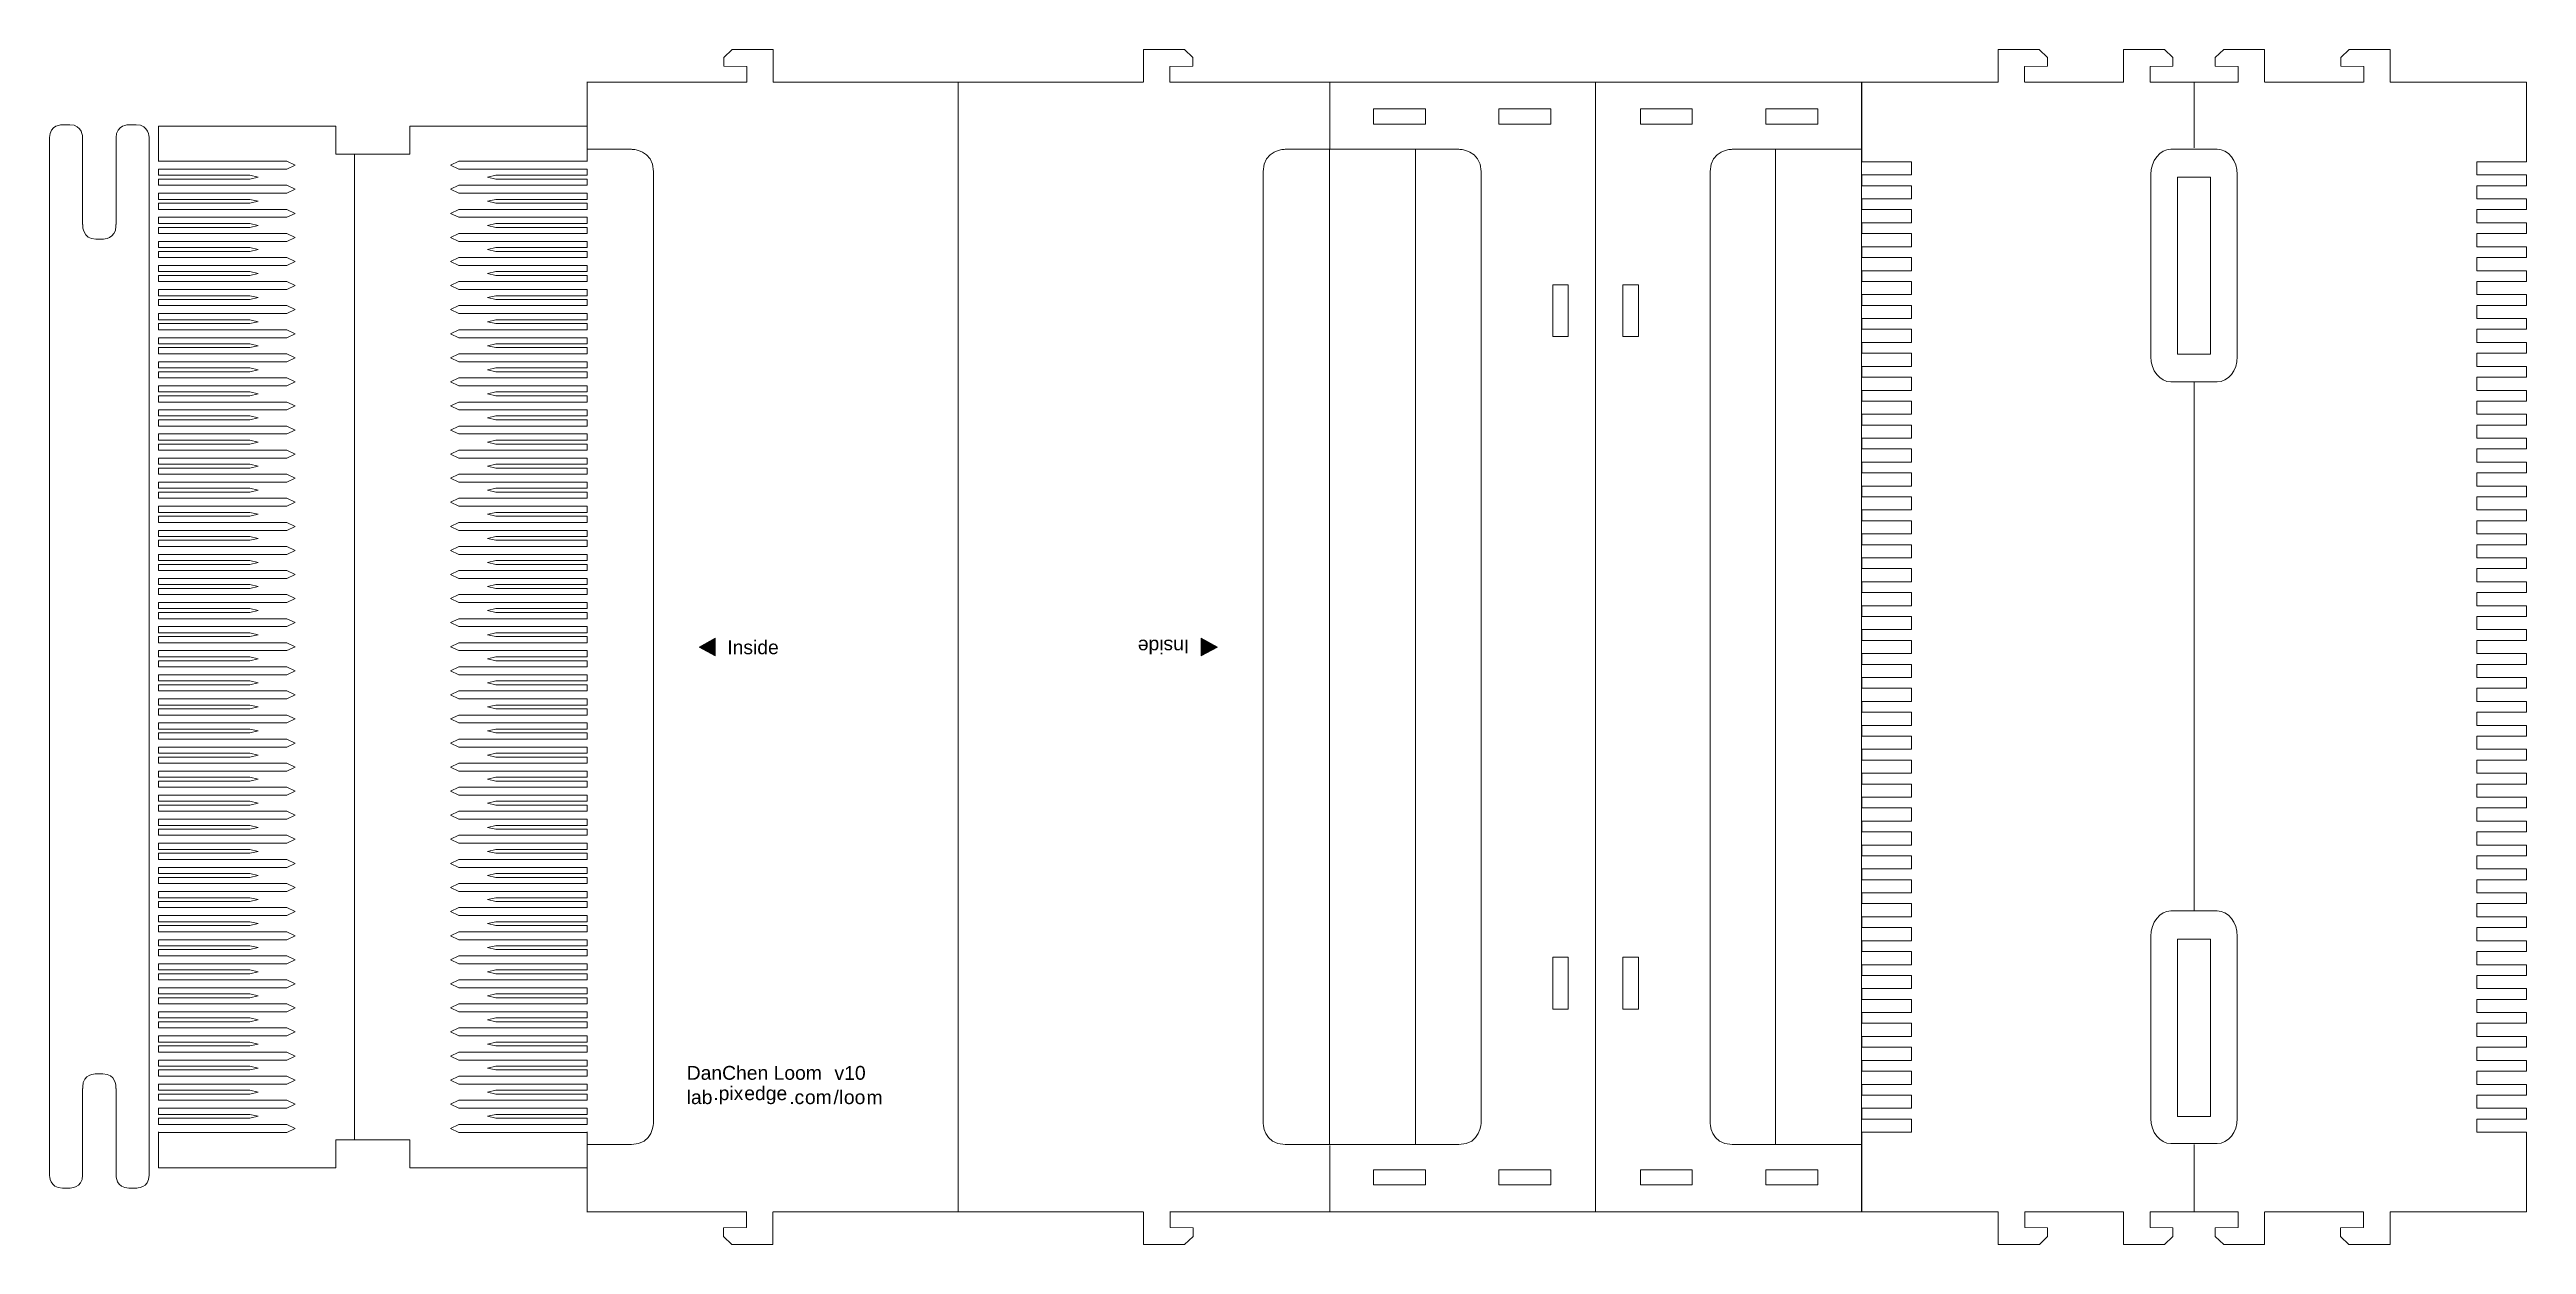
# Model space of a CAD drawing. Header units: inches. Extents: x 2.7 to 21.3, y 1.5 to 10.5.
import ezdxf

# ---------------------------------------------------------------- set-up
doc = ezdxf.new("R2010")
doc.units = ezdxf.units.IN
doc.header["$MEASUREMENT"] = 0
doc.layers.add('Layer 1', color=7, linetype='Continuous')

# ---------------------------------------------------------------- blocks, each defined once
blk = doc.blocks.new('block 2')
at = {"layer": 'Layer 1'}
h = blk.add_hatch(color=1, dxfattribs=at)
h.dxf.hatch_style = 2
h.paths.add_polyline_path([(7.565, 6.005), (7.687, 5.939), (7.687, 6.072)])
h = blk.add_hatch(color=1, dxfattribs=at)
h.dxf.hatch_style = 2
h.paths.add_polyline_path([(11.462, 6.005), (11.341, 6.072), (11.341, 5.939)])
at = {"layer": 'Layer 1', "color": 7, "lineweight": 5}
for points in [[(7.923, 10.255), (7.923, 10.373), (7.751, 10.374), (7.751, 10.44), (7.813, 10.499), (8.122, 10.499), (8.122, 10.422), (8.122, 10.381), (8.122, 10.255)], [(11.105, 10.255), (11.105, 10.373), (11.277, 10.374), (11.277, 10.44), (11.215, 10.499), (10.906, 10.499), (10.906, 10.422), (10.906, 10.381), (10.906, 10.255)], [(17.532, 10.255), (17.532, 10.373), (17.704, 10.374), (17.704, 10.44), (17.642, 10.499), (17.333, 10.499), (17.333, 10.422), (17.333, 10.381), (17.333, 10.255)], [(18.475, 10.255), (18.475, 10.373), (18.647, 10.374), (18.647, 10.44), (18.585, 10.499), (18.276, 10.499), (18.276, 10.422), (18.276, 10.381), (18.276, 10.255)], [(19.138, 10.255), (19.138, 10.373), (18.966, 10.374), (18.966, 10.44), (19.029, 10.499), (19.337, 10.499), (19.337, 10.422), (19.337, 10.381), (19.337, 10.255)], [(20.082, 10.255), (20.082, 10.373), (19.909, 10.374), (19.909, 10.44), (19.972, 10.499), (20.281, 10.499), (20.281, 10.422), (20.281, 10.381), (20.281, 10.255)], [(7.924, 10.255), (6.722, 10.255)], [(6.723, 10.255), (6.723, 9.755)], [(9.513, 10.255), (8.123, 10.255)], [(9.513, 10.255)], [(9.514, 1.756), (9.514, 10.255)], [(9.515, 10.255), (10.905, 10.255)], [(11.104, 10.255), (12.306, 10.255)], [(12.307, 2.256), (12.307, 1.756), (14.306, 1.756), (14.306, 10.255), (12.307, 10.255), (12.307, 9.755)], [(14.307, 10.255), (16.306, 10.255), (16.306, 9.745)], [(16.308, 9.655), (16.308, 10.255), (16.808, 10.255), (16.808, 10.255), (17.334, 10.255)], [(17.533, 10.255), (18.276, 10.255)], [(18.475, 10.255), (18.807, 10.255)], [(18.807, 10.255), (18.807, 9.761)], [(19.139, 10.255), (18.807, 10.255)], [(20.081, 10.255), (19.338, 10.255)], [(21.306, 9.655), (21.306, 10.255), (20.806, 10.255), (20.806, 10.255), (20.28, 10.255)], [(4.973, 9.713), (4.834, 9.713), (4.834, 9.922), (3.849, 9.922), (3.849, 9.922), (3.501, 9.922), (3.501, 9.658)], [(4.974, 9.713), (5.39, 9.713), (5.39, 9.922), (6.375, 9.922), (6.375, 9.922), (6.723, 9.922), (6.723, 9.658)], [(6.723, 9.922), (6.723, 9.658)], [(13.027, 10.053), (13.027, 9.938), (12.637, 9.938), (12.637, 10.053), (13.027, 10.053), (13.027, 10.053)], [(13.969, 10.053), (13.969, 9.938), (13.579, 9.938), (13.579, 10.053), (13.969, 10.053), (13.969, 10.053)], [(14.643, 10.053), (14.643, 9.938), (15.033, 9.938), (15.033, 10.053), (14.643, 10.053), (14.643, 10.053)], [(15.586, 10.053), (15.586, 9.938), (15.976, 9.938), (15.976, 10.053), (15.586, 10.053), (15.586, 10.053)], [(4.973, 2.298), (4.973, 9.713)], [(18.807, 9.761)], [(16.308, 1.756), (16.308, 2.356), (16.682, 2.356), (16.682, 2.455), (16.308, 2.455), (16.308, 2.536), (16.682, 2.536), (16.682, 2.635), (16.308, 2.635), (16.308, 2.716), (16.682, 2.716), (16.682, 2.815), (16.308, 2.815), (16.308, 2.896), (16.682, 2.896), (16.682, 2.995), (16.308, 2.995), (16.308, 3.076), (16.682, 3.076), (16.682, 3.175), (16.308, 3.175), (16.308, 3.256), (16.682, 3.256), (16.682, 3.355), (16.308, 3.355), (16.308, 3.436), (16.682, 3.436), (16.682, 3.535), (16.308, 3.535), (16.308, 3.616), (16.682, 3.616), (16.682, 3.715), (16.308, 3.715), (16.308, 3.796), (16.682, 3.796), (16.682, 3.895), (16.308, 3.895), (16.308, 3.976), (16.682, 3.976), (16.682, 4.075), (16.308, 4.075), (16.308, 4.156), (16.682, 4.156), (16.682, 4.255), (16.308, 4.255), (16.308, 4.336), (16.682, 4.336), (16.682, 4.435), (16.308, 4.435), (16.308, 4.516), (16.682, 4.516), (16.682, 4.615), (16.308, 4.615), (16.308, 4.696), (16.682, 4.696), (16.682, 4.795), (16.308, 4.795), (16.308, 4.876), (16.682, 4.876), (16.682, 4.975), (16.308, 4.975), (16.308, 5.056), (16.682, 5.056), (16.682, 5.155), (16.308, 5.155), (16.308, 5.236), (16.682, 5.236), (16.682, 5.335), (16.308, 5.335), (16.308, 5.416), (16.682, 5.416), (16.682, 5.515), (16.308, 5.515), (16.308, 5.596), (16.682, 5.596), (16.682, 5.695), (16.308, 5.695), (16.308, 5.776), (16.682, 5.776), (16.682, 5.875), (16.308, 5.875), (16.308, 5.956), (16.682, 5.956), (16.682, 6.055), (16.308, 6.055), (16.308, 6.136), (16.682, 6.136), (16.682, 6.235), (16.308, 6.235), (16.308, 6.316), (16.682, 6.316), (16.682, 6.415), (16.308, 6.415), (16.308, 6.496), (16.682, 6.496), (16.682, 6.595), (16.308, 6.595), (16.308, 6.676), (16.682, 6.676), (16.682, 6.775), (16.308, 6.775), (16.308, 6.856), (16.682, 6.856), (16.682, 6.955), (16.308, 6.955), (16.308, 7.036), (16.682, 7.036), (16.682, 7.135), (16.308, 7.135), (16.308, 7.216), (16.682, 7.216), (16.682, 7.315), (16.308, 7.315), (16.308, 7.396), (16.682, 7.396), (16.682, 7.495), (16.308, 7.495), (16.308, 7.576), (16.682, 7.576), (16.682, 7.675), (16.308, 7.675), (16.308, 7.756), (16.682, 7.756), (16.682, 7.855), (16.308, 7.855), (16.308, 7.936), (16.682, 7.936), (16.682, 8.035), (16.308, 8.035), (16.308, 8.116), (16.682, 8.116), (16.682, 8.215), (16.308, 8.215), (16.308, 8.296), (16.682, 8.296), (16.682, 8.395), (16.308, 8.395), (16.308, 8.476), (16.682, 8.476), (16.682, 8.575), (16.308, 8.575), (16.308, 8.656), (16.682, 8.656), (16.682, 8.755), (16.308, 8.755), (16.308, 8.836), (16.682, 8.836), (16.682, 8.935), (16.308, 8.935), (16.308, 9.016), (16.682, 9.016), (16.682, 9.115), (16.308, 9.115), (16.308, 9.196), (16.682, 9.196), (16.682, 9.295), (16.308, 9.295), (16.308, 9.376), (16.682, 9.376), (16.682, 9.475), (16.308, 9.475), (16.308, 9.556), (16.682, 9.556), (16.682, 9.655), (16.308, 9.655)], [(18.931, 8.209), (18.682, 8.209), (18.682, 9.54), (18.931, 9.54), (18.931, 8.251), (18.931, 8.209), (18.931, 8.209)], [(21.306, 1.756), (21.306, 2.356), (20.932, 2.356), (20.932, 2.455), (21.306, 2.455), (21.306, 2.536), (20.932, 2.536), (20.932, 2.635), (21.306, 2.635), (21.306, 2.716), (20.932, 2.716), (20.932, 2.815), (21.306, 2.815), (21.306, 2.896), (20.932, 2.896), (20.932, 2.995), (21.306, 2.995), (21.306, 3.076), (20.932, 3.076), (20.932, 3.175), (21.306, 3.175), (21.306, 3.256), (20.932, 3.256), (20.932, 3.355), (21.306, 3.355), (21.306, 3.436), (20.932, 3.436), (20.932, 3.535), (21.306, 3.535), (21.306, 3.616), (20.932, 3.616), (20.932, 3.715), (21.306, 3.715), (21.306, 3.796), (20.932, 3.796), (20.932, 3.895), (21.306, 3.895), (21.306, 3.976), (20.932, 3.976), (20.932, 4.075), (21.306, 4.075), (21.306, 4.156), (20.932, 4.156), (20.932, 4.255), (21.306, 4.255), (21.306, 4.336), (20.932, 4.336), (20.932, 4.435), (21.306, 4.435), (21.306, 4.516), (20.932, 4.516), (20.932, 4.615), (21.306, 4.615), (21.306, 4.696), (20.932, 4.696), (20.932, 4.795), (21.306, 4.795), (21.306, 4.876), (20.932, 4.876), (20.932, 4.975), (21.306, 4.975), (21.306, 5.056), (20.932, 5.056), (20.932, 5.155), (21.306, 5.155), (21.306, 5.236), (20.932, 5.236), (20.932, 5.335), (21.306, 5.335), (21.306, 5.416), (20.932, 5.416), (20.932, 5.515), (21.306, 5.515), (21.306, 5.596), (20.932, 5.596), (20.932, 5.695), (21.306, 5.695), (21.306, 5.776), (20.932, 5.776), (20.932, 5.875), (21.306, 5.875), (21.306, 5.956), (20.932, 5.956), (20.932, 6.055), (21.306, 6.055), (21.306, 6.136), (20.932, 6.136), (20.932, 6.235), (21.306, 6.235), (21.306, 6.316), (20.932, 6.316), (20.932, 6.415), (21.306, 6.415), (21.306, 6.496), (20.932, 6.496), (20.932, 6.595), (21.306, 6.595), (21.306, 6.676), (20.932, 6.676), (20.932, 6.775), (21.306, 6.775), (21.306, 6.856), (20.932, 6.856), (20.932, 6.955), (21.306, 6.955), (21.306, 7.036), (20.932, 7.036), (20.932, 7.135), (21.306, 7.135), (21.306, 7.216), (20.932, 7.216), (20.932, 7.315), (21.306, 7.315), (21.306, 7.396), (20.932, 7.396), (20.932, 7.495), (21.306, 7.495), (21.306, 7.576), (20.932, 7.576), (20.932, 7.675), (21.306, 7.675), (21.306, 7.756), (20.932, 7.756), (20.932, 7.855), (21.306, 7.855), (21.306, 7.936), (20.932, 7.936), (20.932, 8.035), (21.306, 8.035), (21.306, 8.116), (20.932, 8.116), (20.932, 8.215), (21.306, 8.215), (21.306, 8.296), (20.932, 8.296), (20.932, 8.395), (21.306, 8.395), (21.306, 8.476), (20.932, 8.476), (20.932, 8.575), (21.306, 8.575), (21.306, 8.656), (20.932, 8.656), (20.932, 8.755), (21.306, 8.755), (21.306, 8.836), (20.932, 8.836), (20.932, 8.935), (21.306, 8.935), (21.306, 9.016), (20.932, 9.016), (20.932, 9.115), (21.306, 9.115), (21.306, 9.196), (20.932, 9.196), (20.932, 9.295), (21.306, 9.295), (21.306, 9.376), (20.932, 9.376), (20.932, 9.475), (21.306, 9.475), (21.306, 9.556), (20.932, 9.556), (20.932, 9.655), (21.306, 9.655)], [(14.1, 8.73), (14.1, 8.34), (13.985, 8.34), (13.985, 8.73), (14.1, 8.73), (14.1, 8.73)], [(14.512, 8.73), (14.512, 8.34), (14.628, 8.34), (14.628, 8.73), (14.512, 8.73), (14.512, 8.73)], [(18.807, 4.02), (18.807, 7.999)], [(18.931, 2.475), (18.682, 2.475), (18.682, 3.807), (18.931, 3.807), (18.931, 2.518), (18.931, 2.475), (18.931, 2.475)], [(14.1, 3.672), (14.1, 3.282), (13.985, 3.282), (13.985, 3.672), (14.1, 3.672), (14.1, 3.672)], [(14.512, 3.672), (14.512, 3.282), (14.628, 3.282), (14.628, 3.672), (14.512, 3.672), (14.512, 3.672)], [(3.501, 2.358), (3.501, 2.089), (3.849, 2.089), (3.849, 2.089), (4.834, 2.089), (4.834, 2.298), (4.973, 2.298)], [(6.723, 2.358), (6.723, 2.089), (6.375, 2.089), (6.375, 2.089), (5.39, 2.089), (5.39, 2.298), (4.974, 2.298)], [(6.723, 2.256), (6.723, 1.756)], [(16.306, 2.262), (16.306, 1.756), (14.307, 1.756)], [(18.807, 2.263)], [(18.807, 2.263), (18.807, 1.756)], [(13.027, 2.074), (13.027, 1.959), (12.637, 1.959), (12.637, 2.074), (13.027, 2.074), (13.027, 2.074)], [(13.969, 2.074), (13.969, 1.959), (13.579, 1.959), (13.579, 2.074), (13.969, 2.074), (13.969, 2.074)], [(14.643, 2.074), (14.643, 1.959), (15.033, 1.959), (15.033, 2.074), (14.643, 2.074), (14.643, 2.074)], [(15.586, 2.074), (15.586, 1.959), (15.976, 1.959), (15.976, 2.074), (15.586, 2.074), (15.586, 2.074)], [(6.722, 1.756), (7.924, 1.756)], [(7.921, 1.756), (7.921, 1.638), (7.749, 1.637), (7.749, 1.571), (7.811, 1.512), (8.12, 1.512), (8.12, 1.589), (8.12, 1.63), (8.12, 1.756)], [(8.123, 1.756), (9.513, 1.756)], [(9.513, 1.756)], [(10.905, 1.756), (9.515, 1.756)], [(11.107, 1.756), (11.107, 1.638), (11.279, 1.637), (11.279, 1.571), (11.216, 1.512), (10.908, 1.512), (10.908, 1.589), (10.908, 1.63), (10.908, 1.756)], [(12.306, 1.756), (11.104, 1.756)], [(17.334, 1.756), (16.951, 1.756), (16.951, 1.756), (16.308, 1.756)], [(17.533, 1.756), (17.533, 1.638), (17.705, 1.637), (17.705, 1.571), (17.643, 1.512), (17.334, 1.512), (17.334, 1.589), (17.334, 1.63), (17.334, 1.756)], [(18.276, 1.756), (17.533, 1.756)], [(18.475, 1.756), (18.475, 1.638), (18.647, 1.637), (18.647, 1.571), (18.585, 1.512), (18.276, 1.512), (18.276, 1.589), (18.276, 1.63), (18.276, 1.756)], [(18.807, 1.756), (18.475, 1.756)], [(18.807, 1.756), (19.139, 1.756)], [(19.138, 1.756), (19.138, 1.638), (18.966, 1.637), (18.966, 1.571), (19.029, 1.512), (19.337, 1.512), (19.337, 1.589), (19.337, 1.63), (19.337, 1.756)], [(19.338, 1.756), (20.081, 1.756)], [(20.081, 1.756), (20.081, 1.638), (19.908, 1.637), (19.908, 1.571), (19.971, 1.512), (20.28, 1.512), (20.28, 1.589), (20.28, 1.63), (20.28, 1.756)], [(20.28, 1.756), (20.662, 1.756), (20.662, 1.756), (21.306, 1.756)]]:
    blk.add_lwpolyline(points, dxfattribs=at)
at = {"layer": 'Layer 1', "color": 250, "lineweight": 5}
for points in [[(3.564, 9.736)], [(12.306, 9.75), (12.306, 2.263)], [(12.951, 9.75), (12.951, 2.263)], [(15.66, 9.75), (15.66, 2.263)], [(16.306, 9.75), (16.306, 2.263)], [(3.501, 9.659), (4.465, 9.659), (4.528, 9.63), (4.465, 9.6), (3.501, 9.6), (3.501, 9.554), (4.188, 9.554), (4.25, 9.539), (4.188, 9.525), (3.501, 9.525), (3.501, 9.478), (4.465, 9.478), (4.528, 9.449), (4.465, 9.419), (3.501, 9.419), (3.501, 9.372), (4.188, 9.372), (4.25, 9.358), (4.188, 9.343), (3.501, 9.343), (3.501, 9.297), (4.465, 9.297), (4.528, 9.267), (4.465, 9.238), (3.501, 9.238), (3.501, 9.191), (4.188, 9.191), (4.25, 9.177), (4.188, 9.162), (3.501, 9.162), (3.501, 9.116), (4.465, 9.116), (4.528, 9.086), (4.465, 9.056), (3.501, 9.056), (3.501, 9.01), (4.188, 9.01), (4.25, 8.996), (4.188, 8.981), (3.501, 8.981), (3.501, 8.935), (4.465, 8.935), (4.528, 8.905), (4.465, 8.875), (3.501, 8.875), (3.501, 8.829), (4.188, 8.829), (4.25, 8.815), (4.188, 8.8), (3.501, 8.8), (3.501, 8.754), (4.465, 8.754), (4.528, 8.724), (4.465, 8.694), (3.501, 8.694), (3.501, 8.648), (4.188, 8.648), (4.25, 8.634), (4.188, 8.619), (3.501, 8.619), (3.501, 8.573), (4.465, 8.573), (4.528, 8.543), (4.465, 8.513), (3.501, 8.513), (3.501, 8.467), (4.188, 8.467), (4.25, 8.452), (4.188, 8.438), (3.501, 8.438), (3.501, 8.392), (4.465, 8.392), (4.528, 8.362), (4.465, 8.332), (3.501, 8.332), (3.501, 8.286), (4.188, 8.286), (4.25, 8.271), (4.188, 8.257), (3.501, 8.257), (3.501, 8.211), (4.465, 8.211), (4.528, 8.181), (4.465, 8.151), (3.501, 8.151), (3.501, 8.105), (4.188, 8.105), (4.25, 8.09), (4.188, 8.076), (3.501, 8.076), (3.501, 8.03), (4.465, 8.03), (4.528, 8), (4.465, 7.97), (3.501, 7.97), (3.501, 7.924), (4.188, 7.924), (4.25, 7.909), (4.188, 7.895), (3.501, 7.895), (3.501, 7.848), (4.465, 7.848), (4.528, 7.819), (4.465, 7.789), (3.501, 7.789), (3.501, 7.743), (4.188, 7.743), (4.25, 7.728), (4.188, 7.713), (3.501, 7.713), (3.501, 7.667), (4.465, 7.667), (4.528, 7.637), (4.465, 7.608), (3.501, 7.608), (3.501, 7.561), (4.188, 7.561), (4.25, 7.547), (4.188, 7.532), (3.501, 7.532), (3.501, 7.486), (4.465, 7.486), (4.528, 7.456), (4.465, 7.426), (3.501, 7.426), (3.501, 7.38), (4.188, 7.38), (4.25, 7.366), (4.188, 7.351), (3.501, 7.351), (3.501, 7.305), (4.465, 7.305), (4.528, 7.275), (4.465, 7.245), (3.501, 7.245), (3.501, 7.199), (4.188, 7.199), (4.25, 7.185), (4.188, 7.17), (3.501, 7.17), (3.501, 7.124), (4.465, 7.124), (4.528, 7.094), (4.465, 7.064), (3.501, 7.064), (3.501, 7.018), (4.188, 7.018), (4.25, 7.004), (4.188, 6.989), (3.501, 6.989), (3.501, 6.943), (4.465, 6.943), (4.528, 6.913), (4.465, 6.883), (3.501, 6.883), (3.501, 6.837), (4.188, 6.837), (4.25, 6.822), (4.188, 6.808), (3.501, 6.808), (3.501, 6.762), (4.465, 6.762), (4.528, 6.732), (4.465, 6.702), (3.501, 6.702), (3.501, 6.656), (4.188, 6.656), (4.25, 6.641), (4.188, 6.627), (3.501, 6.627), (3.501, 6.581), (4.465, 6.581), (4.528, 6.551), (4.465, 6.521), (3.501, 6.521), (3.501, 6.475), (4.188, 6.475), (4.25, 6.46), (4.188, 6.446), (3.501, 6.446), (3.501, 6.4), (4.465, 6.4), (4.528, 6.37), (4.465, 6.34), (3.501, 6.34), (3.501, 6.294), (4.188, 6.294), (4.25, 6.279), (4.188, 6.265), (3.501, 6.265), (3.501, 6.218), (4.465, 6.218), (4.528, 6.189), (4.465, 6.159), (3.501, 6.159), (3.501, 6.113), (4.188, 6.113), (4.25, 6.098), (4.188, 6.084), (3.501, 6.084), (3.501, 6.037), (4.465, 6.037), (4.528, 6.007), (4.465, 5.978), (3.501, 5.978), (3.501, 5.931), (4.188, 5.931), (4.25, 5.917), (4.188, 5.902), (3.501, 5.902), (3.501, 5.856), (4.465, 5.856), (4.528, 5.826), (4.465, 5.797), (3.501, 5.797), (3.501, 5.75), (4.188, 5.75), (4.25, 5.736), (4.188, 5.721), (3.501, 5.721), (3.501, 5.675), (4.465, 5.675), (4.528, 5.645), (4.465, 5.615), (3.501, 5.615), (3.501, 5.569), (4.188, 5.569), (4.25, 5.555), (4.188, 5.54), (3.501, 5.54), (3.501, 5.494), (4.465, 5.494), (4.528, 5.464), (4.465, 5.434), (3.501, 5.434), (3.501, 5.388), (4.188, 5.388), (4.25, 5.374), (4.188, 5.359), (3.501, 5.359), (3.501, 5.313), (4.465, 5.313), (4.528, 5.283), (4.465, 5.253), (3.501, 5.253), (3.501, 5.207), (4.188, 5.207), (4.25, 5.193), (4.188, 5.178), (3.501, 5.178), (3.501, 5.132), (4.465, 5.132), (4.528, 5.102), (4.465, 5.072), (3.501, 5.072), (3.501, 5.026), (4.188, 5.026), (4.25, 5.011), (4.188, 4.997), (3.501, 4.997), (3.501, 4.951), (4.465, 4.951), (4.528, 4.921), (4.465, 4.891), (3.501, 4.891), (3.501, 4.845), (4.188, 4.845), (4.25, 4.83), (4.188, 4.816), (3.501, 4.816), (3.501, 4.77), (4.465, 4.77), (4.528, 4.74), (4.465, 4.71), (3.501, 4.71), (3.501, 4.664), (4.188, 4.664), (4.25, 4.649), (4.188, 4.635), (3.501, 4.635), (3.501, 4.589), (4.465, 4.589), (4.528, 4.559), (4.465, 4.529), (3.501, 4.529), (3.501, 4.483), (4.188, 4.483), (4.25, 4.468), (4.188, 4.454), (3.501, 4.454), (3.501, 4.407), (4.465, 4.407), (4.528, 4.378), (4.465, 4.348), (3.501, 4.348), (3.501, 4.301), (4.188, 4.301), (4.25, 4.287), (4.188, 4.272), (3.501, 4.272), (3.501, 4.226), (4.465, 4.226), (4.528, 4.196), (4.465, 4.167), (3.501, 4.167), (3.501, 4.12), (4.188, 4.12), (4.25, 4.106), (4.188, 4.091), (3.501, 4.091), (3.501, 4.045), (4.465, 4.045), (4.528, 4.015), (4.465, 3.985), (3.501, 3.985), (3.501, 3.939), (4.188, 3.939), (4.25, 3.925), (4.188, 3.91), (3.501, 3.91), (3.501, 3.864), (4.465, 3.864), (4.528, 3.834), (4.465, 3.804), (3.501, 3.804), (3.501, 3.758), (4.188, 3.758), (4.25, 3.744), (4.188, 3.729), (3.501, 3.729), (3.501, 3.683), (4.465, 3.683), (4.528, 3.653), (4.465, 3.623), (3.501, 3.623), (3.501, 3.577), (4.188, 3.577), (4.25, 3.563), (4.188, 3.548), (3.501, 3.548), (3.501, 3.502), (4.465, 3.502), (4.528, 3.472), (4.465, 3.442), (3.501, 3.442), (3.501, 3.396), (4.188, 3.396), (4.25, 3.381), (4.188, 3.367), (3.501, 3.367), (3.501, 3.321), (4.465, 3.321), (4.528, 3.291), (4.465, 3.261), (3.501, 3.261), (3.501, 3.215), (4.188, 3.215), (4.25, 3.2), (4.188, 3.186), (3.501, 3.186), (3.501, 3.14), (4.465, 3.14), (4.528, 3.11), (4.465, 3.08), (3.501, 3.08), (3.501, 3.034), (4.188, 3.034), (4.25, 3.019), (4.188, 3.005), (3.501, 3.005), (3.501, 2.959), (4.465, 2.959), (4.528, 2.929), (4.465, 2.899), (3.501, 2.899), (3.501, 2.853), (4.188, 2.853), (4.25, 2.838), (4.188, 2.824), (3.501, 2.824), (3.501, 2.777), (4.465, 2.777), (4.528, 2.748), (4.465, 2.718), (3.501, 2.718), (3.501, 2.672), (4.188, 2.672), (4.25, 2.657), (4.188, 2.643), (3.501, 2.643), (3.501, 2.596), (4.465, 2.596), (4.528, 2.566), (4.465, 2.537), (3.501, 2.537), (3.501, 2.49), (4.188, 2.49), (4.25, 2.476), (4.188, 2.461), (3.501, 2.461), (3.501, 2.415), (4.465, 2.415), (4.528, 2.385), (4.465, 2.355), (3.501, 2.355)], [(6.723, 9.659), (5.759, 9.659), (5.696, 9.63), (5.759, 9.6), (6.723, 9.6), (6.723, 9.554), (6.036, 9.554), (5.974, 9.539), (6.036, 9.525), (6.723, 9.525), (6.723, 9.478), (5.759, 9.478), (5.696, 9.449), (5.759, 9.419), (6.723, 9.419), (6.723, 9.372), (6.036, 9.372), (5.974, 9.358), (6.036, 9.343), (6.723, 9.343), (6.723, 9.297), (5.759, 9.297), (5.696, 9.267), (5.759, 9.238), (6.723, 9.238), (6.723, 9.191), (6.036, 9.191), (5.974, 9.177), (6.036, 9.162), (6.723, 9.162), (6.723, 9.116), (5.759, 9.116), (5.696, 9.086), (5.759, 9.056), (6.723, 9.056), (6.723, 9.01), (6.036, 9.01), (5.974, 8.996), (6.036, 8.981), (6.723, 8.981), (6.723, 8.935), (5.759, 8.935), (5.696, 8.905), (5.759, 8.875), (6.723, 8.875), (6.723, 8.829), (6.036, 8.829), (5.974, 8.815), (6.036, 8.8), (6.723, 8.8), (6.723, 8.754), (5.759, 8.754), (5.696, 8.724), (5.759, 8.694), (6.723, 8.694), (6.723, 8.648), (6.036, 8.648), (5.974, 8.634), (6.036, 8.619), (6.723, 8.619), (6.723, 8.573), (5.759, 8.573), (5.696, 8.543), (5.759, 8.513), (6.723, 8.513), (6.723, 8.467), (6.036, 8.467), (5.974, 8.452), (6.036, 8.438), (6.723, 8.438), (6.723, 8.392), (5.759, 8.392), (5.696, 8.362), (5.759, 8.332), (6.723, 8.332), (6.723, 8.286), (6.036, 8.286), (5.974, 8.271), (6.036, 8.257), (6.723, 8.257), (6.723, 8.211), (5.759, 8.211), (5.696, 8.181), (5.759, 8.151), (6.723, 8.151), (6.723, 8.105), (6.036, 8.105), (5.974, 8.09), (6.036, 8.076), (6.723, 8.076), (6.723, 8.03), (5.759, 8.03), (5.696, 8), (5.759, 7.97), (6.723, 7.97), (6.723, 7.924), (6.036, 7.924), (5.974, 7.909), (6.036, 7.895), (6.723, 7.895), (6.723, 7.848), (5.759, 7.848), (5.696, 7.819), (5.759, 7.789), (6.723, 7.789), (6.723, 7.743), (6.036, 7.743), (5.974, 7.728), (6.036, 7.713), (6.723, 7.713), (6.723, 7.667), (5.759, 7.667), (5.696, 7.637), (5.759, 7.608), (6.723, 7.608), (6.723, 7.561), (6.036, 7.561), (5.974, 7.547), (6.036, 7.532), (6.723, 7.532), (6.723, 7.486), (5.759, 7.486), (5.696, 7.456), (5.759, 7.426), (6.723, 7.426), (6.723, 7.38), (6.036, 7.38), (5.974, 7.366), (6.036, 7.351), (6.723, 7.351), (6.723, 7.305), (5.759, 7.305), (5.696, 7.275), (5.759, 7.245), (6.723, 7.245), (6.723, 7.199), (6.036, 7.199), (5.974, 7.185), (6.036, 7.17), (6.723, 7.17), (6.723, 7.124), (5.759, 7.124), (5.696, 7.094), (5.759, 7.064), (6.723, 7.064), (6.723, 7.018), (6.036, 7.018), (5.974, 7.004), (6.036, 6.989), (6.723, 6.989), (6.723, 6.943), (5.759, 6.943), (5.696, 6.913), (5.759, 6.883), (6.723, 6.883), (6.723, 6.837), (6.036, 6.837), (5.974, 6.822), (6.036, 6.808), (6.723, 6.808), (6.723, 6.762), (5.759, 6.762), (5.696, 6.732), (5.759, 6.702), (6.723, 6.702), (6.723, 6.656), (6.036, 6.656), (5.974, 6.641), (6.036, 6.627), (6.723, 6.627), (6.723, 6.581), (5.759, 6.581), (5.696, 6.551), (5.759, 6.521), (6.723, 6.521), (6.723, 6.475), (6.036, 6.475), (5.974, 6.46), (6.036, 6.446), (6.723, 6.446), (6.723, 6.4), (5.759, 6.4), (5.696, 6.37), (5.759, 6.34), (6.723, 6.34), (6.723, 6.294), (6.036, 6.294), (5.974, 6.279), (6.036, 6.265), (6.723, 6.265), (6.723, 6.218), (5.759, 6.218), (5.696, 6.189), (5.759, 6.159), (6.723, 6.159), (6.723, 6.113), (6.036, 6.113), (5.974, 6.098), (6.036, 6.084), (6.723, 6.084), (6.723, 6.037), (5.759, 6.037), (5.696, 6.007), (5.759, 5.978), (6.723, 5.978), (6.723, 5.931), (6.036, 5.931), (5.974, 5.917), (6.036, 5.902), (6.723, 5.902), (6.723, 5.856), (5.759, 5.856), (5.696, 5.826), (5.759, 5.797), (6.723, 5.797), (6.723, 5.75), (6.036, 5.75), (5.974, 5.736), (6.036, 5.721), (6.723, 5.721), (6.723, 5.675), (5.759, 5.675), (5.696, 5.645), (5.759, 5.615), (6.723, 5.615), (6.723, 5.569), (6.036, 5.569), (5.974, 5.555), (6.036, 5.54), (6.723, 5.54), (6.723, 5.494), (5.759, 5.494), (5.696, 5.464), (5.759, 5.434), (6.723, 5.434), (6.723, 5.388), (6.036, 5.388), (5.974, 5.374), (6.036, 5.359), (6.723, 5.359), (6.723, 5.313), (5.759, 5.313), (5.696, 5.283), (5.759, 5.253), (6.723, 5.253), (6.723, 5.207), (6.036, 5.207), (5.974, 5.193), (6.036, 5.178), (6.723, 5.178), (6.723, 5.132), (5.759, 5.132), (5.696, 5.102), (5.759, 5.072), (6.723, 5.072), (6.723, 5.026), (6.036, 5.026), (5.974, 5.011), (6.036, 4.997), (6.723, 4.997), (6.723, 4.951), (5.759, 4.951), (5.696, 4.921), (5.759, 4.891), (6.723, 4.891), (6.723, 4.845), (6.036, 4.845), (5.974, 4.83), (6.036, 4.816), (6.723, 4.816), (6.723, 4.77), (5.759, 4.77), (5.696, 4.74), (5.759, 4.71), (6.723, 4.71), (6.723, 4.664), (6.036, 4.664), (5.974, 4.649), (6.036, 4.635), (6.723, 4.635), (6.723, 4.589), (5.759, 4.589), (5.696, 4.559), (5.759, 4.529), (6.723, 4.529), (6.723, 4.483), (6.036, 4.483), (5.974, 4.468), (6.036, 4.454), (6.723, 4.454), (6.723, 4.407), (5.759, 4.407), (5.696, 4.378), (5.759, 4.348), (6.723, 4.348), (6.723, 4.301), (6.036, 4.301), (5.974, 4.287), (6.036, 4.272), (6.723, 4.272), (6.723, 4.226), (5.759, 4.226), (5.696, 4.196), (5.759, 4.167), (6.723, 4.167), (6.723, 4.12), (6.036, 4.12), (5.974, 4.106), (6.036, 4.091), (6.723, 4.091), (6.723, 4.045), (5.759, 4.045), (5.696, 4.015), (5.759, 3.985), (6.723, 3.985), (6.723, 3.939), (6.036, 3.939), (5.974, 3.925), (6.036, 3.91), (6.723, 3.91), (6.723, 3.864), (5.759, 3.864), (5.696, 3.834), (5.759, 3.804), (6.723, 3.804), (6.723, 3.758), (6.036, 3.758), (5.974, 3.744), (6.036, 3.729), (6.723, 3.729), (6.723, 3.683), (5.759, 3.683), (5.696, 3.653), (5.759, 3.623), (6.723, 3.623), (6.723, 3.577), (6.036, 3.577), (5.974, 3.563), (6.036, 3.548), (6.723, 3.548), (6.723, 3.502), (5.759, 3.502), (5.696, 3.472), (5.759, 3.442), (6.723, 3.442), (6.723, 3.396), (6.036, 3.396), (5.974, 3.381), (6.036, 3.367), (6.723, 3.367), (6.723, 3.321), (5.759, 3.321), (5.696, 3.291), (5.759, 3.261), (6.723, 3.261), (6.723, 3.215), (6.036, 3.215), (5.974, 3.2), (6.036, 3.186), (6.723, 3.186), (6.723, 3.14), (5.759, 3.14), (5.696, 3.11), (5.759, 3.08), (6.723, 3.08), (6.723, 3.034), (6.036, 3.034), (5.974, 3.019), (6.036, 3.005), (6.723, 3.005), (6.723, 2.959), (5.759, 2.959), (5.696, 2.929), (5.759, 2.899), (6.723, 2.899), (6.723, 2.853), (6.036, 2.853), (5.974, 2.838), (6.036, 2.824), (6.723, 2.824), (6.723, 2.777), (5.759, 2.777), (5.696, 2.748), (5.759, 2.718), (6.723, 2.718), (6.723, 2.672), (6.036, 2.672), (5.974, 2.657), (6.036, 2.643), (6.723, 2.643), (6.723, 2.596), (5.759, 2.596), (5.696, 2.566), (5.759, 2.537), (6.723, 2.537), (6.723, 2.49), (6.036, 2.49), (5.974, 2.476), (6.036, 2.461), (6.723, 2.461), (6.723, 2.415), (5.759, 2.415), (5.696, 2.385), (5.759, 2.355), (6.723, 2.355)]]:
    blk.add_lwpolyline(points, dxfattribs=at)
at = {"layer": 'Layer 1', "lineweight": 0}
for points in [[(7.565, 6.005), (7.687, 5.939), (7.687, 6.072), (7.565, 6.005), (7.565, 6.005)], [(11.462, 6.005), (11.341, 6.072), (11.341, 5.939), (11.462, 6.005), (11.462, 6.005)]]:
    blk.add_lwpolyline(points, dxfattribs=at)
at = {"layer": 'Layer 1', "color": 250, "lineweight": 5}
for points, knots in [([(3.43, 2.032), (3.43, 2.032), (3.43, 2.685), (3.43, 2.685), (3.43, 2.685), (3.43, 3.109), (3.43, 3.109), (3.43, 3.109), (3.43, 9.184), (3.43, 9.184), (3.43, 9.184), (3.43, 9.184), (3.43, 9.184), (3.43, 9.184), (3.43, 9.837), (3.43, 9.837), (3.43, 9.837), (3.43, 9.934), (3.333, 9.934), (3.333, 9.934), (3.278, 9.934), (3.278, 9.934), (3.278, 9.934), (3.181, 9.934), (3.181, 9.837), (3.181, 9.837), (3.181, 9.184), (3.181, 9.184), (3.181, 9.184), (3.18, 9.184), (3.18, 9.184), (3.18, 9.184), (3.18, 9.171), (3.18, 9.171), (3.18, 9.074), (3.083, 9.074), (3.083, 9.074), (3.083, 9.074), (3.028, 9.074), (3.028, 9.074), (2.931, 9.074), (2.931, 9.171), (2.931, 9.171), (2.931, 9.171), (2.931, 9.184), (2.931, 9.184), (2.931, 9.184), (2.93, 9.184), (2.93, 9.184), (2.93, 9.184), (2.93, 9.837), (2.93, 9.837), (2.93, 9.837), (2.93, 9.934), (2.833, 9.934), (2.833, 9.934), (2.778, 9.934), (2.778, 9.934), (2.778, 9.934), (2.681, 9.934), (2.681, 9.837), (2.681, 9.837), (2.681, 9.184), (2.681, 9.184), (2.681, 9.184), (2.681, 8.65), (2.681, 8.65), (2.681, 8.65), (2.681, 2.685), (2.681, 2.685), (2.681, 2.685), (2.681, 2.685), (2.681, 2.685), (2.681, 2.685), (2.681, 2.032), (2.681, 2.032), (2.681, 2.032), (2.681, 1.935), (2.778, 1.935), (2.778, 1.935), (2.833, 1.935), (2.833, 1.935), (2.833, 1.935), (2.93, 1.935), (2.93, 2.032), (2.93, 2.032), (2.93, 2.685), (2.93, 2.685), (2.93, 2.685), (2.931, 2.685), (2.931, 2.685), (2.931, 2.685), (2.931, 2.698), (2.931, 2.698), (2.931, 2.795), (3.028, 2.795), (3.028, 2.795), (3.028, 2.795), (3.083, 2.795), (3.083, 2.795), (3.18, 2.795), (3.18, 2.698), (3.18, 2.698), (3.18, 2.698), (3.18, 2.685), (3.18, 2.685), (3.18, 2.685), (3.181, 2.685), (3.181, 2.685), (3.181, 2.685), (3.181, 2.032), (3.181, 2.032), (3.181, 2.032), (3.181, 1.935), (3.278, 1.935), (3.278, 1.935), (3.333, 1.935), (3.333, 1.935), (3.333, 1.935), (3.43, 1.935), (3.43, 2.032), (3.43, 2.032), (3.43, 2.032), (3.43, 2.032)], [0, 0, 0, 0, 1, 1, 1, 2, 2, 2, 3, 3, 3, 4, 4, 4, 5, 5, 5, 6, 6, 6, 7, 7, 7, 8, 8, 8, 9, 9, 9, 10, 10, 10, 11, 11, 11, 12, 12, 12, 13, 13, 13, 14, 14, 14, 15, 15, 15, 16, 16, 16, 17, 17, 17, 18, 18, 18, 19, 19, 19, 20, 20, 20, 21, 21, 21, 22, 22, 22, 23, 23, 23, 24, 24, 24, 25, 25, 25, 26, 26, 26, 27, 27, 27, 28, 28, 28, 29, 29, 29, 30, 30, 30, 31, 31, 31, 32, 32, 32, 33, 33, 33, 34, 34, 34, 35, 35, 35, 36, 36, 36, 37, 37, 37, 38, 38, 38, 39, 39, 39, 40, 40, 40, 41, 41, 41, 41]), ([(6.722, 9.749), (6.722, 9.749), (7.056, 9.749), (7.056, 9.749), (7.056, 9.749), (7.222, 9.749), (7.222, 9.582), (7.222, 9.582), (7.222, 2.43), (7.222, 2.43), (7.222, 2.43), (7.222, 2.263), (7.056, 2.263), (7.056, 2.263), (6.722, 2.263), (6.722, 2.263)], [0, 0, 0, 0, 1, 1, 1, 2, 2, 2, 3, 3, 3, 4, 4, 4, 5, 5, 5, 5]), ([(12.306, 9.749), (12.306, 9.749), (11.972, 9.749), (11.972, 9.749), (11.972, 9.749), (11.806, 9.749), (11.806, 9.582), (11.806, 9.582), (11.806, 2.43), (11.806, 2.43), (11.806, 2.43), (11.806, 2.263), (11.972, 2.263), (11.972, 2.263), (12.306, 2.263), (12.306, 2.263)], [0, 0, 0, 0, 1, 1, 1, 2, 2, 2, 3, 3, 3, 4, 4, 4, 5, 5, 5, 5]), ([(12.306, 9.749), (12.306, 9.749), (13.278, 9.749), (13.278, 9.749), (13.278, 9.749), (13.445, 9.749), (13.445, 9.582), (13.445, 9.582), (13.445, 2.43), (13.445, 2.43), (13.445, 2.43), (13.445, 2.263), (13.278, 2.263), (13.278, 2.263), (12.306, 2.263), (12.306, 2.263)], [0, 0, 0, 0, 1, 1, 1, 2, 2, 2, 3, 3, 3, 4, 4, 4, 5, 5, 5, 5]), ([(16.306, 9.749), (16.306, 9.749), (15.334, 9.749), (15.334, 9.749), (15.334, 9.749), (15.167, 9.749), (15.167, 9.582), (15.167, 9.582), (15.167, 2.43), (15.167, 2.43), (15.167, 2.43), (15.167, 2.263), (15.334, 2.263), (15.334, 2.263), (16.306, 2.263), (16.306, 2.263)], [0, 0, 0, 0, 1, 1, 1, 2, 2, 2, 3, 3, 3, 4, 4, 4, 5, 5, 5, 5])]:
    blk.add_open_spline(points, degree=3, knots=knots, dxfattribs=at)
at = {"layer": 'Layer 1', "color": 7, "lineweight": 5}
for points in [[(18.632, 7.999), (18.549, 7.999), (18.481, 8.085), (18.481, 8.19), (18.481, 8.19), (18.481, 9.559), (18.481, 9.559), (18.481, 9.664), (18.549, 9.749), (18.632, 9.749), (18.632, 9.749), (18.98, 9.749), (18.98, 9.749), (19.063, 9.749), (19.131, 9.664), (19.131, 9.559), (19.131, 9.559), (19.131, 8.19), (19.131, 8.19), (19.131, 8.085), (19.063, 7.999), (18.98, 7.999), (18.98, 7.999), (18.632, 7.999), (18.632, 7.999), (18.632, 7.999), (18.632, 7.999), (18.632, 7.999)], [(18.632, 2.27), (18.549, 2.27), (18.481, 2.355), (18.481, 2.46), (18.481, 2.46), (18.481, 3.829), (18.481, 3.829), (18.481, 3.934), (18.549, 4.02), (18.632, 4.02), (18.632, 4.02), (18.98, 4.02), (18.98, 4.02), (19.063, 4.02), (19.131, 3.934), (19.131, 3.829), (19.131, 3.829), (19.131, 2.46), (19.131, 2.46), (19.131, 2.355), (19.063, 2.27), (18.98, 2.27), (18.98, 2.27), (18.632, 2.27), (18.632, 2.27), (18.632, 2.27), (18.632, 2.27), (18.632, 2.27)]]:
    blk.add_open_spline(points, degree=3, knots=[0, 0, 0, 0, 1, 1, 1, 2, 2, 2, 3, 3, 3, 4, 4, 4, 5, 5, 5, 6, 6, 6, 7, 7, 7, 8, 8, 8, 9, 9, 9, 9], dxfattribs=at)
at = {"layer": 'Layer 1', "color": 1, "char_height": 0.10389, "attachment_point": 7}
for s, insert in [('\\fArial|b0|i0|c0|p34;\\W1;Inside', (7.777, 5.95)), ('\\fArial|b0|i0|c0|p34;\\W1;DanChen Loom ', (7.472, 2.749)), ('\\fArial|b0|i0|c0|p34;\\W1;v1', (8.583, 2.749)), ('\\fArial|b0|i0|c0|p34;\\W1;0 ', (8.737, 2.749)), ('\\fArial|b0|i0|c0|p34;\\W1;lab', (7.472, 2.566)), ('\\fArial|b0|i0|c0|p34;\\W1;.pix', (7.672, 2.566)), ('\\fArial|b0|i0|c0|p34;\\W1;edge', (7.905, 2.566)), ('\\fArial|b0|i0|c0|p34;\\W1;.c', (8.243, 2.566)), ('\\fArial|b0|i0|c0|p34;\\W1;om', (8.361, 2.566)), ('\\fArial|b0|i0|c0|p34;\\W1;/l', (8.576, 2.566)), ('\\fArial|b0|i0|c0|p34;\\W1;oo', (8.654, 2.566)), ('\\fArial|b0|i0|c0|p34;\\W1;m', (8.824, 2.566))]:
    blk.add_mtext(s, dxfattribs=dict(at, insert=insert))
at = {"layer": 'Layer 1', "color": 1, "insert": (11.251, 6.062), "char_height": 0.10389, "attachment_point": 7, "rotation": 180}
blk.add_mtext('\\fArial|b0|i0|c0|p34;\\W1;Inside', dxfattribs=at)

msp = doc.modelspace()

# ---------------------------------------------------------------- block references
at = {"layer": 'Layer 1'}
msp.add_blockref('block 2', (0, 0), dxfattribs=at)

doc.saveas('drawing.dxf')
